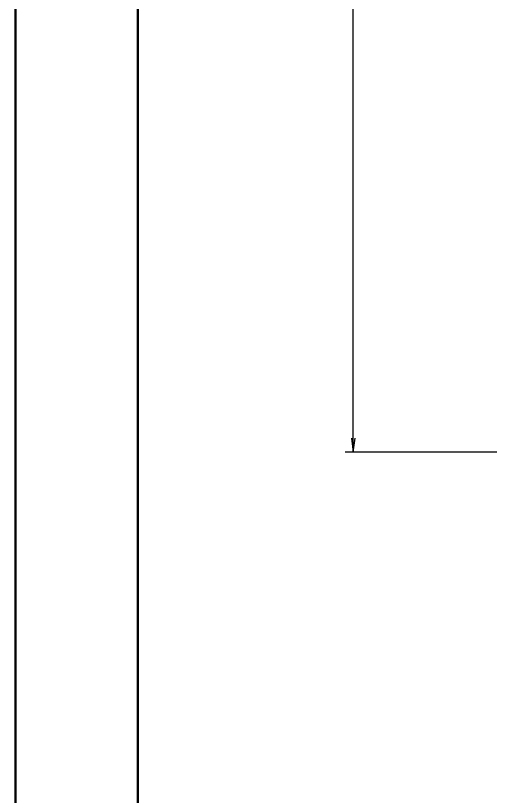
# Model space of a CAD drawing. Extents: x 0 to 1189, y 0 to 841.
# Drawn here: x 0 to 116.5, y 347 to 538.6 of the extents above; entities that cross this region are included whole.
import ezdxf

# ---------------------------------------------------------------- set-up
doc = ezdxf.new("R2010")
doc.units = 0

msp = doc.modelspace()

# ---------------------------------------------------------------- linework, layer by layer
at = {"color": 7, "lineweight": 50}
for p, q in [((0, 0), (0, 841)), ((30, 10), (30, 831))]:
    msp.add_line(p, q, dxfattribs=at)
at = {"color": 7, "lineweight": 25}
for p, q in [((82.84, 431.47), (82.84, 706.09)), ((608.67, 431.47), (80.84, 431.47))]:
    msp.add_line(p, q, dxfattribs=at)
msp.add_lwpolyline([(82.38, 434.94), (82.84, 431.47), (83.3, 434.94)], dxfattribs=at)

doc.saveas('drawing.dxf')
